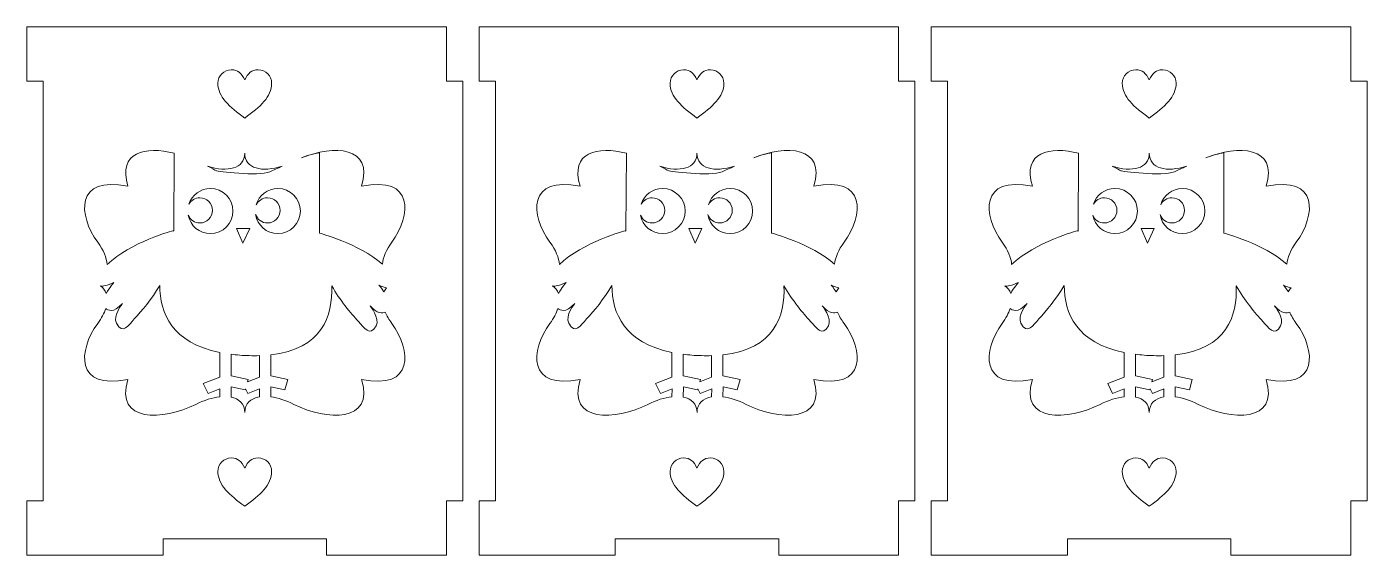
# Model space of a CAD drawing. Header units: millimetres. Extents: x -3306 to 3306, y -396 to 396.
# Drawn here: x -2556.5 to -2310.5, y -337.8 to -240.8 of the extents above; entities that cross this region are included whole.
import ezdxf

# ---------------------------------------------------------------- set-up
doc = ezdxf.new("R2010")
doc.units = ezdxf.units.MM
doc.header["$MEASUREMENT"] = 0
doc.layers.add('Camada 1', color=7, linetype='Continuous')

msp = doc.modelspace()

# ---------------------------------------------------------------- linework, layer by layer
at = {"layer": 'Camada 1', "color": 250, "lineweight": 20}
for points, knots in [([(-2553.4888, -240.7586), (-2553.4888, -240.7586), (-2479.4888, -240.7586), (-2479.4888, -240.7586), (-2479.4888, -240.7586), (-2479.4888, -240.7586), (-2479.4888, -250.7586), (-2479.4888, -250.7586), (-2479.4888, -250.7586), (-2479.4888, -250.7586), (-2476.4888, -250.7586), (-2476.4888, -250.7586), (-2476.4888, -250.7586), (-2476.4888, -250.7586), (-2476.4888, -327.7586), (-2476.4888, -327.7586), (-2476.4888, -327.7586), (-2476.4888, -327.7586), (-2479.4888, -327.7586), (-2479.4888, -327.7586), (-2479.4888, -327.7586), (-2479.4888, -327.7586), (-2479.4888, -337.7586), (-2479.4888, -337.7586), (-2479.4888, -337.7586), (-2479.4888, -337.7586), (-2501.4888, -337.7586), (-2501.4888, -337.7586), (-2501.4888, -337.7586), (-2501.4888, -337.7586), (-2501.4888, -334.7586), (-2501.4888, -334.7586), (-2501.4888, -334.7586), (-2501.4888, -334.7586), (-2531.4888, -334.7586), (-2531.4888, -334.7586), (-2531.4888, -334.7586), (-2531.4888, -334.7586), (-2531.4888, -337.7586), (-2531.4888, -337.7586), (-2531.4888, -337.7586), (-2531.4888, -337.7586), (-2553.4888, -337.7586), (-2553.4888, -337.7586), (-2553.4888, -337.7586), (-2553.4888, -337.7586), (-2556.4888, -337.7586), (-2556.4888, -337.7586), (-2556.4888, -337.7586), (-2556.4888, -337.7586), (-2556.4888, -327.7586), (-2556.4888, -327.7586), (-2556.4888, -327.7586), (-2556.4888, -327.7586), (-2553.4888, -327.7586), (-2553.4888, -327.7586), (-2553.4888, -327.7586), (-2553.4888, -327.7586), (-2553.4888, -250.7586), (-2553.4888, -250.7586), (-2553.4888, -250.7586), (-2553.4888, -250.7586), (-2556.4888, -250.7586), (-2556.4888, -250.7586), (-2556.4888, -250.7586), (-2556.4888, -250.7586), (-2556.4888, -240.7586), (-2556.4888, -240.7586), (-2556.4888, -240.7586), (-2556.4888, -240.7586), (-2553.4888, -240.7586), (-2553.4888, -240.7586)], [0, 0, 0, 0, 0.05263158, 0.05263158, 0.05263158, 0.05263158, 0.10526316, 0.10526316, 0.10526316, 0.10526316, 0.15789474, 0.15789474, 0.15789474, 0.15789474, 0.21052632, 0.21052632, 0.21052632, 0.21052632, 0.26315789, 0.26315789, 0.26315789, 0.26315789, 0.31578947, 0.31578947, 0.31578947, 0.31578947, 0.36842105, 0.36842105, 0.36842105, 0.36842105, 0.42105263, 0.42105263, 0.42105263, 0.42105263, 0.47368421, 0.47368421, 0.47368421, 0.47368421, 0.52631579, 0.52631579, 0.52631579, 0.52631579, 0.57894737, 0.57894737, 0.57894737, 0.57894737, 0.63157895, 0.63157895, 0.63157895, 0.63157895, 0.68421053, 0.68421053, 0.68421053, 0.68421053, 0.73684211, 0.73684211, 0.73684211, 0.73684211, 0.78947368, 0.78947368, 0.78947368, 0.78947368, 0.84210526, 0.84210526, 0.84210526, 0.84210526, 0.89473684, 0.89473684, 0.89473684, 0.89473684, 1, 1, 1, 1]), ([(-2470.4888, -240.7586), (-2470.4888, -240.7586), (-2396.4888, -240.7586), (-2396.4888, -240.7586), (-2396.4888, -240.7586), (-2396.4888, -240.7586), (-2396.4888, -250.7586), (-2396.4888, -250.7586), (-2396.4888, -250.7586), (-2396.4888, -250.7586), (-2393.4888, -250.7586), (-2393.4888, -250.7586), (-2393.4888, -250.7586), (-2393.4888, -250.7586), (-2393.4888, -327.7586), (-2393.4888, -327.7586), (-2393.4888, -327.7586), (-2393.4888, -327.7586), (-2396.4888, -327.7586), (-2396.4888, -327.7586), (-2396.4888, -327.7586), (-2396.4888, -327.7586), (-2396.4888, -337.7586), (-2396.4888, -337.7586), (-2396.4888, -337.7586), (-2396.4888, -337.7586), (-2418.4888, -337.7586), (-2418.4888, -337.7586), (-2418.4888, -337.7586), (-2418.4888, -337.7586), (-2418.4888, -334.7586), (-2418.4888, -334.7586), (-2418.4888, -334.7586), (-2418.4888, -334.7586), (-2448.4888, -334.7586), (-2448.4888, -334.7586), (-2448.4888, -334.7586), (-2448.4888, -334.7586), (-2448.4888, -337.7586), (-2448.4888, -337.7586), (-2448.4888, -337.7586), (-2448.4888, -337.7586), (-2470.4888, -337.7586), (-2470.4888, -337.7586), (-2470.4888, -337.7586), (-2470.4888, -337.7586), (-2473.4888, -337.7586), (-2473.4888, -337.7586), (-2473.4888, -337.7586), (-2473.4888, -337.7586), (-2473.4888, -327.7586), (-2473.4888, -327.7586), (-2473.4888, -327.7586), (-2473.4888, -327.7586), (-2470.4888, -327.7586), (-2470.4888, -327.7586), (-2470.4888, -327.7586), (-2470.4888, -327.7586), (-2470.4888, -250.7586), (-2470.4888, -250.7586), (-2470.4888, -250.7586), (-2470.4888, -250.7586), (-2473.4888, -250.7586), (-2473.4888, -250.7586), (-2473.4888, -250.7586), (-2473.4888, -250.7586), (-2473.4888, -240.7586), (-2473.4888, -240.7586), (-2473.4888, -240.7586), (-2473.4888, -240.7586), (-2470.4888, -240.7586), (-2470.4888, -240.7586)], [0, 0, 0, 0, 0.05263158, 0.05263158, 0.05263158, 0.05263158, 0.10526316, 0.10526316, 0.10526316, 0.10526316, 0.15789474, 0.15789474, 0.15789474, 0.15789474, 0.21052632, 0.21052632, 0.21052632, 0.21052632, 0.26315789, 0.26315789, 0.26315789, 0.26315789, 0.31578947, 0.31578947, 0.31578947, 0.31578947, 0.36842105, 0.36842105, 0.36842105, 0.36842105, 0.42105263, 0.42105263, 0.42105263, 0.42105263, 0.47368421, 0.47368421, 0.47368421, 0.47368421, 0.52631579, 0.52631579, 0.52631579, 0.52631579, 0.57894737, 0.57894737, 0.57894737, 0.57894737, 0.63157895, 0.63157895, 0.63157895, 0.63157895, 0.68421053, 0.68421053, 0.68421053, 0.68421053, 0.73684211, 0.73684211, 0.73684211, 0.73684211, 0.78947368, 0.78947368, 0.78947368, 0.78947368, 0.84210526, 0.84210526, 0.84210526, 0.84210526, 0.89473684, 0.89473684, 0.89473684, 0.89473684, 1, 1, 1, 1]), ([(-2387.4888, -240.7586), (-2387.4888, -240.7586), (-2313.4888, -240.7586), (-2313.4888, -240.7586), (-2313.4888, -240.7586), (-2313.4888, -240.7586), (-2313.4888, -250.7586), (-2313.4888, -250.7586), (-2313.4888, -250.7586), (-2313.4888, -250.7586), (-2310.4888, -250.7586), (-2310.4888, -250.7586), (-2310.4888, -250.7586), (-2310.4888, -250.7586), (-2310.4888, -327.7586), (-2310.4888, -327.7586), (-2310.4888, -327.7586), (-2310.4888, -327.7586), (-2313.4888, -327.7586), (-2313.4888, -327.7586), (-2313.4888, -327.7586), (-2313.4888, -327.7586), (-2313.4888, -337.7586), (-2313.4888, -337.7586), (-2313.4888, -337.7586), (-2313.4888, -337.7586), (-2335.4888, -337.7586), (-2335.4888, -337.7586), (-2335.4888, -337.7586), (-2335.4888, -337.7586), (-2335.4888, -334.7586), (-2335.4888, -334.7586), (-2335.4888, -334.7586), (-2335.4888, -334.7586), (-2365.4888, -334.7586), (-2365.4888, -334.7586), (-2365.4888, -334.7586), (-2365.4888, -334.7586), (-2365.4888, -337.7586), (-2365.4888, -337.7586), (-2365.4888, -337.7586), (-2365.4888, -337.7586), (-2387.4888, -337.7586), (-2387.4888, -337.7586), (-2387.4888, -337.7586), (-2387.4888, -337.7586), (-2390.4888, -337.7586), (-2390.4888, -337.7586), (-2390.4888, -337.7586), (-2390.4888, -337.7586), (-2390.4888, -327.7586), (-2390.4888, -327.7586), (-2390.4888, -327.7586), (-2390.4888, -327.7586), (-2387.4888, -327.7586), (-2387.4888, -327.7586), (-2387.4888, -327.7586), (-2387.4888, -327.7586), (-2387.4888, -250.7586), (-2387.4888, -250.7586), (-2387.4888, -250.7586), (-2387.4888, -250.7586), (-2390.4888, -250.7586), (-2390.4888, -250.7586), (-2390.4888, -250.7586), (-2390.4888, -250.7586), (-2390.4888, -240.7586), (-2390.4888, -240.7586), (-2390.4888, -240.7586), (-2390.4888, -240.7586), (-2387.4888, -240.7586), (-2387.4888, -240.7586)], [0, 0, 0, 0, 0.05263158, 0.05263158, 0.05263158, 0.05263158, 0.10526316, 0.10526316, 0.10526316, 0.10526316, 0.15789474, 0.15789474, 0.15789474, 0.15789474, 0.21052632, 0.21052632, 0.21052632, 0.21052632, 0.26315789, 0.26315789, 0.26315789, 0.26315789, 0.31578947, 0.31578947, 0.31578947, 0.31578947, 0.36842105, 0.36842105, 0.36842105, 0.36842105, 0.42105263, 0.42105263, 0.42105263, 0.42105263, 0.47368421, 0.47368421, 0.47368421, 0.47368421, 0.52631579, 0.52631579, 0.52631579, 0.52631579, 0.57894737, 0.57894737, 0.57894737, 0.57894737, 0.63157895, 0.63157895, 0.63157895, 0.63157895, 0.68421053, 0.68421053, 0.68421053, 0.68421053, 0.73684211, 0.73684211, 0.73684211, 0.73684211, 0.78947368, 0.78947368, 0.78947368, 0.78947368, 0.84210526, 0.84210526, 0.84210526, 0.84210526, 0.89473684, 0.89473684, 0.89473684, 0.89473684, 1, 1, 1, 1]), ([(-2516.489, -250.4966), (-2517.1063, -249.2619), (-2517.7237, -248.6446), (-2518.9585, -248.6446), (-2518.9585, -248.6446), (-2520.3216, -248.6446), (-2521.4279, -249.7509), (-2521.4279, -251.114), (-2521.4279, -251.114), (-2521.4279, -253.5835), (-2519.3002, -255.4687), (-2516.489, -257.5082), (-2516.489, -257.5082), (-2513.6778, -255.4687), (-2511.5501, -253.5835), (-2511.5501, -251.114), (-2511.5501, -251.114), (-2511.5501, -249.7509), (-2512.6564, -248.6446), (-2514.0195, -248.6446), (-2514.0195, -248.6446), (-2515.2543, -248.6446), (-2515.8717, -249.2619), (-2516.489, -250.4966)], [0, 0, 0, 0, 0.14285714, 0.14285714, 0.14285714, 0.14285714, 0.28571429, 0.28571429, 0.28571429, 0.28571429, 0.42857143, 0.42857143, 0.42857143, 0.42857143, 0.57142857, 0.57142857, 0.57142857, 0.57142857, 0.71428571, 0.71428571, 0.71428571, 0.71428571, 1, 1, 1, 1]), ([(-2433.489, -250.4966), (-2434.1063, -249.2619), (-2434.7237, -248.6446), (-2435.9585, -248.6446), (-2435.9585, -248.6446), (-2437.3216, -248.6446), (-2438.4279, -249.7509), (-2438.4279, -251.114), (-2438.4279, -251.114), (-2438.4279, -253.5835), (-2436.3002, -255.4687), (-2433.489, -257.5082), (-2433.489, -257.5082), (-2430.6778, -255.4687), (-2428.5501, -253.5835), (-2428.5501, -251.114), (-2428.5501, -251.114), (-2428.5501, -249.7509), (-2429.6564, -248.6446), (-2431.0195, -248.6446), (-2431.0195, -248.6446), (-2432.2543, -248.6446), (-2432.8717, -249.2619), (-2433.489, -250.4966)], [0, 0, 0, 0, 0.14285714, 0.14285714, 0.14285714, 0.14285714, 0.28571429, 0.28571429, 0.28571429, 0.28571429, 0.42857143, 0.42857143, 0.42857143, 0.42857143, 0.57142857, 0.57142857, 0.57142857, 0.57142857, 0.71428571, 0.71428571, 0.71428571, 0.71428571, 1, 1, 1, 1]), ([(-2350.489, -250.4966), (-2351.1063, -249.2619), (-2351.7237, -248.6446), (-2352.9585, -248.6446), (-2352.9585, -248.6446), (-2354.3216, -248.6446), (-2355.4279, -249.7509), (-2355.4279, -251.114), (-2355.4279, -251.114), (-2355.4279, -253.5835), (-2353.3002, -255.4687), (-2350.489, -257.5082), (-2350.489, -257.5082), (-2347.6778, -255.4687), (-2345.5501, -253.5835), (-2345.5501, -251.114), (-2345.5501, -251.114), (-2345.5501, -249.7509), (-2346.6564, -248.6446), (-2348.0195, -248.6446), (-2348.0195, -248.6446), (-2349.2543, -248.6446), (-2349.8717, -249.2619), (-2350.489, -250.4966)], [0, 0, 0, 0, 0.14285714, 0.14285714, 0.14285714, 0.14285714, 0.28571429, 0.28571429, 0.28571429, 0.28571429, 0.42857143, 0.42857143, 0.42857143, 0.42857143, 0.57142857, 0.57142857, 0.57142857, 0.57142857, 0.71428571, 0.71428571, 0.71428571, 0.71428571, 1, 1, 1, 1]), ([(-2529.4554, -263.97), (-2534.6672, -262.6328), (-2539.868, -263.6651), (-2537.9377, -270.0253), (-2537.9377, -270.0253), (-2547.6415, -268.0122), (-2547.0927, -275.3796), (-2543.4707, -280.3133), (-2543.4707, -280.3133), (-2542.4177, -281.7478), (-2541.8297, -283.1788), (-2541.7419, -284.3976), (-2541.7419, -284.3976), (-2537.4745, -280.2557), (-2529.6063, -278.1871), (-2529.6063, -278.1871), (-2529.6063, -278.1871), (-2529.6024, -278.2089), (-2529.5994, -278.2309), (-2529.5956, -278.2527), (-2529.5956, -278.2527), (-2529.5716, -278.2097), (-2529.5483, -278.1688), (-2529.5263, -278.1314), (-2529.5263, -278.1314), (-2529.5263, -278.1314), (-2529.4554, -263.97), (-2529.4554, -263.97)], [0, 0, 0, 0, 0.125, 0.125, 0.125, 0.125, 0.25, 0.25, 0.25, 0.25, 0.375, 0.375, 0.375, 0.375, 0.5, 0.5, 0.5, 0.5, 0.625, 0.625, 0.625, 0.625, 0.75, 0.75, 0.75, 0.75, 1, 1, 1, 1]), ([(-2491.23, -284.3263), (-2491.1249, -283.1233), (-2490.5394, -281.7199), (-2489.5069, -280.3134), (-2489.5069, -280.3134), (-2485.8848, -275.3797), (-2485.3361, -268.0123), (-2495.0398, -270.0254), (-2495.0398, -270.0254), (-2492.7899, -262.6121), (-2500.228, -262.4367), (-2506.0794, -264.8155), (-2506.0794, -264.8155), (-2504.863, -264.3529), (-2503.7007, -263.9993), (-2502.792, -263.919), (-2502.792, -263.919), (-2502.792, -263.919), (-2502.792, -278.6409), (-2502.792, -278.6409), (-2502.792, -278.6409), (-2502.792, -278.6409), (-2495.5903, -280.5349), (-2491.23, -284.3263)], [0, 0, 0, 0, 0.14285714, 0.14285714, 0.14285714, 0.14285714, 0.28571429, 0.28571429, 0.28571429, 0.28571429, 0.42857143, 0.42857143, 0.42857143, 0.42857143, 0.57142857, 0.57142857, 0.57142857, 0.57142857, 0.71428571, 0.71428571, 0.71428571, 0.71428571, 1, 1, 1, 1]), ([(-2446.4554, -263.97), (-2451.6672, -262.6328), (-2456.868, -263.6651), (-2454.9377, -270.0253), (-2454.9377, -270.0253), (-2464.6415, -268.0122), (-2464.0927, -275.3796), (-2460.4707, -280.3133), (-2460.4707, -280.3133), (-2459.4177, -281.7478), (-2458.8297, -283.1788), (-2458.7419, -284.3976), (-2458.7419, -284.3976), (-2454.4745, -280.2557), (-2446.6063, -278.1871), (-2446.6063, -278.1871), (-2446.6063, -278.1871), (-2446.6024, -278.2089), (-2446.5994, -278.2309), (-2446.5956, -278.2527), (-2446.5956, -278.2527), (-2446.5716, -278.2097), (-2446.5483, -278.1688), (-2446.5263, -278.1314), (-2446.5263, -278.1314), (-2446.5263, -278.1314), (-2446.4554, -263.97), (-2446.4554, -263.97)], [0, 0, 0, 0, 0.125, 0.125, 0.125, 0.125, 0.25, 0.25, 0.25, 0.25, 0.375, 0.375, 0.375, 0.375, 0.5, 0.5, 0.5, 0.5, 0.625, 0.625, 0.625, 0.625, 0.75, 0.75, 0.75, 0.75, 1, 1, 1, 1]), ([(-2408.23, -284.3263), (-2408.1249, -283.1233), (-2407.5394, -281.7199), (-2406.5069, -280.3134), (-2406.5069, -280.3134), (-2402.8848, -275.3797), (-2402.3361, -268.0123), (-2412.0398, -270.0254), (-2412.0398, -270.0254), (-2409.7899, -262.6121), (-2417.228, -262.4367), (-2423.0794, -264.8155), (-2423.0794, -264.8155), (-2421.863, -264.3529), (-2420.7007, -263.9993), (-2419.792, -263.919), (-2419.792, -263.919), (-2419.792, -263.919), (-2419.792, -278.6409), (-2419.792, -278.6409), (-2419.792, -278.6409), (-2419.792, -278.6409), (-2412.5903, -280.5349), (-2408.23, -284.3263)], [0, 0, 0, 0, 0.14285714, 0.14285714, 0.14285714, 0.14285714, 0.28571429, 0.28571429, 0.28571429, 0.28571429, 0.42857143, 0.42857143, 0.42857143, 0.42857143, 0.57142857, 0.57142857, 0.57142857, 0.57142857, 0.71428571, 0.71428571, 0.71428571, 0.71428571, 1, 1, 1, 1]), ([(-2363.4554, -263.97), (-2368.6672, -262.6328), (-2373.868, -263.6651), (-2371.9377, -270.0253), (-2371.9377, -270.0253), (-2381.6415, -268.0122), (-2381.0927, -275.3796), (-2377.4707, -280.3133), (-2377.4707, -280.3133), (-2376.4177, -281.7478), (-2375.8297, -283.1788), (-2375.7419, -284.3976), (-2375.7419, -284.3976), (-2371.4745, -280.2557), (-2363.6063, -278.1871), (-2363.6063, -278.1871), (-2363.6063, -278.1871), (-2363.6024, -278.2089), (-2363.5994, -278.2309), (-2363.5956, -278.2527), (-2363.5956, -278.2527), (-2363.5716, -278.2097), (-2363.5483, -278.1688), (-2363.5263, -278.1314), (-2363.5263, -278.1314), (-2363.5263, -278.1314), (-2363.4554, -263.97), (-2363.4554, -263.97)], [0, 0, 0, 0, 0.125, 0.125, 0.125, 0.125, 0.25, 0.25, 0.25, 0.25, 0.375, 0.375, 0.375, 0.375, 0.5, 0.5, 0.5, 0.5, 0.625, 0.625, 0.625, 0.625, 0.75, 0.75, 0.75, 0.75, 1, 1, 1, 1]), ([(-2325.23, -284.3263), (-2325.1249, -283.1233), (-2324.5394, -281.7199), (-2323.5069, -280.3134), (-2323.5069, -280.3134), (-2319.8848, -275.3797), (-2319.3361, -268.0123), (-2329.0398, -270.0254), (-2329.0398, -270.0254), (-2326.7899, -262.6121), (-2334.228, -262.4367), (-2340.0794, -264.8155), (-2340.0794, -264.8155), (-2338.863, -264.3529), (-2337.7007, -263.9993), (-2336.792, -263.919), (-2336.792, -263.919), (-2336.792, -263.919), (-2336.792, -278.6409), (-2336.792, -278.6409), (-2336.792, -278.6409), (-2336.792, -278.6409), (-2329.5903, -280.5349), (-2325.23, -284.3263)], [0, 0, 0, 0, 0.14285714, 0.14285714, 0.14285714, 0.14285714, 0.28571429, 0.28571429, 0.28571429, 0.28571429, 0.42857143, 0.42857143, 0.42857143, 0.42857143, 0.57142857, 0.57142857, 0.57142857, 0.57142857, 0.71428571, 0.71428571, 0.71428571, 0.71428571, 1, 1, 1, 1]), ([(-2509.6058, -266.3281), (-2513.2864, -267.5255), (-2516.4541, -266.8409), (-2516.489, -263.965), (-2516.489, -263.965), (-2516.5233, -266.8267), (-2519.6601, -267.5185), (-2523.3174, -266.3455), (-2523.3174, -266.3455), (-2522.5815, -266.7103), (-2521.9852, -267.0231), (-2521.6887, -267.2153), (-2521.6887, -267.2153), (-2521.6887, -267.2153), (-2514.0716, -268.3153), (-2511.8747, -267.3627), (-2511.8747, -267.3627), (-2511.2603, -267.0964), (-2510.4741, -266.7269), (-2509.6058, -266.3281)], [0, 0, 0, 0, 0.16666667, 0.16666667, 0.16666667, 0.16666667, 0.33333333, 0.33333333, 0.33333333, 0.33333333, 0.5, 0.5, 0.5, 0.5, 0.66666667, 0.66666667, 0.66666667, 0.66666667, 1, 1, 1, 1]), ([(-2426.6058, -266.3281), (-2430.2864, -267.5255), (-2433.4541, -266.8409), (-2433.489, -263.965), (-2433.489, -263.965), (-2433.5233, -266.8267), (-2436.6601, -267.5185), (-2440.3174, -266.3455), (-2440.3174, -266.3455), (-2439.5815, -266.7103), (-2438.9852, -267.0231), (-2438.6887, -267.2153), (-2438.6887, -267.2153), (-2438.6887, -267.2153), (-2431.0716, -268.3153), (-2428.8747, -267.3627), (-2428.8747, -267.3627), (-2428.2603, -267.0964), (-2427.4741, -266.7269), (-2426.6058, -266.3281)], [0, 0, 0, 0, 0.16666667, 0.16666667, 0.16666667, 0.16666667, 0.33333333, 0.33333333, 0.33333333, 0.33333333, 0.5, 0.5, 0.5, 0.5, 0.66666667, 0.66666667, 0.66666667, 0.66666667, 1, 1, 1, 1]), ([(-2343.6058, -266.3281), (-2347.2864, -267.5255), (-2350.4541, -266.8409), (-2350.489, -263.965), (-2350.489, -263.965), (-2350.5233, -266.8267), (-2353.6601, -267.5185), (-2357.3174, -266.3455), (-2357.3174, -266.3455), (-2356.5815, -266.7103), (-2355.9852, -267.0231), (-2355.6887, -267.2153), (-2355.6887, -267.2153), (-2355.6887, -267.2153), (-2348.0716, -268.3153), (-2345.8747, -267.3627), (-2345.8747, -267.3627), (-2345.2603, -267.0964), (-2344.4741, -266.7269), (-2343.6058, -266.3281)], [0, 0, 0, 0, 0.16666667, 0.16666667, 0.16666667, 0.16666667, 0.33333333, 0.33333333, 0.33333333, 0.33333333, 0.5, 0.5, 0.5, 0.5, 0.66666667, 0.66666667, 0.66666667, 0.66666667, 1, 1, 1, 1]), ([(-2524.7289, -272.145), (-2523.4518, -272.145), (-2522.4165, -273.1803), (-2522.4165, -274.4574), (-2522.4165, -274.4574), (-2522.4165, -275.7345), (-2523.4518, -276.7698), (-2524.7289, -276.7698), (-2524.7289, -276.7698), (-2525.6838, -276.7698), (-2526.5035, -276.191), (-2526.8563, -275.3651), (-2526.8563, -275.3651), (-2526.4891, -277.2746), (-2524.8093, -278.7185), (-2522.7925, -278.7185), (-2522.7925, -278.7185), (-2520.5074, -278.7185), (-2518.6546, -276.8643), (-2518.6546, -274.5795), (-2518.6546, -274.5795), (-2518.6546, -272.293), (-2520.5074, -270.4409), (-2522.7925, -270.4409), (-2522.7925, -270.4409), (-2524.629, -270.4409), (-2526.1859, -271.6369), (-2526.727, -273.293), (-2526.727, -273.293), (-2526.326, -272.6064), (-2525.5814, -272.145), (-2524.7289, -272.145)], [0, 0, 0, 0, 0.11111111, 0.11111111, 0.11111111, 0.11111111, 0.22222222, 0.22222222, 0.22222222, 0.22222222, 0.33333333, 0.33333333, 0.33333333, 0.33333333, 0.44444444, 0.44444444, 0.44444444, 0.44444444, 0.55555556, 0.55555556, 0.55555556, 0.55555556, 0.66666667, 0.66666667, 0.66666667, 0.66666667, 0.77777778, 0.77777778, 0.77777778, 0.77777778, 1, 1, 1, 1]), ([(-2512.3203, -272.145), (-2511.0432, -272.145), (-2510.0079, -273.1803), (-2510.0079, -274.4574), (-2510.0079, -274.4574), (-2510.0079, -275.7345), (-2511.0432, -276.7698), (-2512.3203, -276.7698), (-2512.3203, -276.7698), (-2513.3301, -276.7698), (-2514.1885, -276.1225), (-2514.5037, -275.2203), (-2514.5037, -275.2203), (-2514.1956, -277.2012), (-2512.4824, -278.7185), (-2510.415, -278.7185), (-2510.415, -278.7185), (-2508.1299, -278.7185), (-2506.2767, -276.8643), (-2506.2767, -274.5795), (-2506.2767, -274.5795), (-2506.2767, -272.293), (-2508.1299, -270.4409), (-2510.415, -270.4409), (-2510.415, -270.4409), (-2512.3, -270.4409), (-2513.8905, -271.701), (-2514.39, -273.4254), (-2514.39, -273.4254), (-2514.0108, -272.6664), (-2513.2265, -272.145), (-2512.3203, -272.145)], [0, 0, 0, 0, 0.11111111, 0.11111111, 0.11111111, 0.11111111, 0.22222222, 0.22222222, 0.22222222, 0.22222222, 0.33333333, 0.33333333, 0.33333333, 0.33333333, 0.44444444, 0.44444444, 0.44444444, 0.44444444, 0.55555556, 0.55555556, 0.55555556, 0.55555556, 0.66666667, 0.66666667, 0.66666667, 0.66666667, 0.77777778, 0.77777778, 0.77777778, 0.77777778, 1, 1, 1, 1]), ([(-2441.7289, -272.145), (-2440.4518, -272.145), (-2439.4165, -273.1803), (-2439.4165, -274.4574), (-2439.4165, -274.4574), (-2439.4165, -275.7345), (-2440.4518, -276.7698), (-2441.7289, -276.7698), (-2441.7289, -276.7698), (-2442.6838, -276.7698), (-2443.5035, -276.191), (-2443.8563, -275.3651), (-2443.8563, -275.3651), (-2443.4891, -277.2746), (-2441.8093, -278.7185), (-2439.7925, -278.7185), (-2439.7925, -278.7185), (-2437.5074, -278.7185), (-2435.6546, -276.8643), (-2435.6546, -274.5795), (-2435.6546, -274.5795), (-2435.6546, -272.293), (-2437.5074, -270.4409), (-2439.7925, -270.4409), (-2439.7925, -270.4409), (-2441.629, -270.4409), (-2443.1859, -271.6369), (-2443.727, -273.293), (-2443.727, -273.293), (-2443.326, -272.6064), (-2442.5814, -272.145), (-2441.7289, -272.145)], [0, 0, 0, 0, 0.11111111, 0.11111111, 0.11111111, 0.11111111, 0.22222222, 0.22222222, 0.22222222, 0.22222222, 0.33333333, 0.33333333, 0.33333333, 0.33333333, 0.44444444, 0.44444444, 0.44444444, 0.44444444, 0.55555556, 0.55555556, 0.55555556, 0.55555556, 0.66666667, 0.66666667, 0.66666667, 0.66666667, 0.77777778, 0.77777778, 0.77777778, 0.77777778, 1, 1, 1, 1]), ([(-2429.3203, -272.145), (-2428.0432, -272.145), (-2427.0079, -273.1803), (-2427.0079, -274.4574), (-2427.0079, -274.4574), (-2427.0079, -275.7345), (-2428.0432, -276.7698), (-2429.3203, -276.7698), (-2429.3203, -276.7698), (-2430.3301, -276.7698), (-2431.1885, -276.1225), (-2431.5037, -275.2203), (-2431.5037, -275.2203), (-2431.1956, -277.2012), (-2429.4824, -278.7185), (-2427.415, -278.7185), (-2427.415, -278.7185), (-2425.1299, -278.7185), (-2423.2767, -276.8643), (-2423.2767, -274.5795), (-2423.2767, -274.5795), (-2423.2767, -272.293), (-2425.1299, -270.4409), (-2427.415, -270.4409), (-2427.415, -270.4409), (-2429.3, -270.4409), (-2430.8905, -271.701), (-2431.39, -273.4254), (-2431.39, -273.4254), (-2431.0108, -272.6664), (-2430.2265, -272.145), (-2429.3203, -272.145)], [0, 0, 0, 0, 0.11111111, 0.11111111, 0.11111111, 0.11111111, 0.22222222, 0.22222222, 0.22222222, 0.22222222, 0.33333333, 0.33333333, 0.33333333, 0.33333333, 0.44444444, 0.44444444, 0.44444444, 0.44444444, 0.55555556, 0.55555556, 0.55555556, 0.55555556, 0.66666667, 0.66666667, 0.66666667, 0.66666667, 0.77777778, 0.77777778, 0.77777778, 0.77777778, 1, 1, 1, 1]), ([(-2358.7289, -272.145), (-2357.4518, -272.145), (-2356.4165, -273.1803), (-2356.4165, -274.4574), (-2356.4165, -274.4574), (-2356.4165, -275.7345), (-2357.4518, -276.7698), (-2358.7289, -276.7698), (-2358.7289, -276.7698), (-2359.6838, -276.7698), (-2360.5035, -276.191), (-2360.8563, -275.3651), (-2360.8563, -275.3651), (-2360.4891, -277.2746), (-2358.8093, -278.7185), (-2356.7925, -278.7185), (-2356.7925, -278.7185), (-2354.5074, -278.7185), (-2352.6546, -276.8643), (-2352.6546, -274.5795), (-2352.6546, -274.5795), (-2352.6546, -272.293), (-2354.5074, -270.4409), (-2356.7925, -270.4409), (-2356.7925, -270.4409), (-2358.629, -270.4409), (-2360.1859, -271.6369), (-2360.727, -273.293), (-2360.727, -273.293), (-2360.326, -272.6064), (-2359.5814, -272.145), (-2358.7289, -272.145)], [0, 0, 0, 0, 0.11111111, 0.11111111, 0.11111111, 0.11111111, 0.22222222, 0.22222222, 0.22222222, 0.22222222, 0.33333333, 0.33333333, 0.33333333, 0.33333333, 0.44444444, 0.44444444, 0.44444444, 0.44444444, 0.55555556, 0.55555556, 0.55555556, 0.55555556, 0.66666667, 0.66666667, 0.66666667, 0.66666667, 0.77777778, 0.77777778, 0.77777778, 0.77777778, 1, 1, 1, 1]), ([(-2346.3203, -272.145), (-2345.0432, -272.145), (-2344.0079, -273.1803), (-2344.0079, -274.4574), (-2344.0079, -274.4574), (-2344.0079, -275.7345), (-2345.0432, -276.7698), (-2346.3203, -276.7698), (-2346.3203, -276.7698), (-2347.3301, -276.7698), (-2348.1885, -276.1225), (-2348.5037, -275.2203), (-2348.5037, -275.2203), (-2348.1956, -277.2012), (-2346.4824, -278.7185), (-2344.415, -278.7185), (-2344.415, -278.7185), (-2342.1299, -278.7185), (-2340.2767, -276.8643), (-2340.2767, -274.5795), (-2340.2767, -274.5795), (-2340.2767, -272.293), (-2342.1299, -270.4409), (-2344.415, -270.4409), (-2344.415, -270.4409), (-2346.3, -270.4409), (-2347.8905, -271.701), (-2348.39, -273.4254), (-2348.39, -273.4254), (-2348.0108, -272.6664), (-2347.2265, -272.145), (-2346.3203, -272.145)], [0, 0, 0, 0, 0.11111111, 0.11111111, 0.11111111, 0.11111111, 0.22222222, 0.22222222, 0.22222222, 0.22222222, 0.33333333, 0.33333333, 0.33333333, 0.33333333, 0.44444444, 0.44444444, 0.44444444, 0.44444444, 0.55555556, 0.55555556, 0.55555556, 0.55555556, 0.66666667, 0.66666667, 0.66666667, 0.66666667, 0.77777778, 0.77777778, 0.77777778, 0.77777778, 1, 1, 1, 1]), ([(-2517.9952, -277.7655), (-2517.9952, -277.7655), (-2515.5782, -277.7655), (-2515.5782, -277.7655), (-2515.5782, -277.7655), (-2515.5782, -277.7655), (-2516.8242, -280.4727), (-2516.8242, -280.4727), (-2516.8242, -280.4727), (-2516.8242, -280.4727), (-2517.9952, -277.7655), (-2517.9952, -277.7655)], [0, 0, 0, 0, 0.25, 0.25, 0.25, 0.25, 0.5, 0.5, 0.5, 0.5, 1, 1, 1, 1]), ([(-2434.9952, -277.7655), (-2434.9952, -277.7655), (-2432.5782, -277.7655), (-2432.5782, -277.7655), (-2432.5782, -277.7655), (-2432.5782, -277.7655), (-2433.8242, -280.4727), (-2433.8242, -280.4727), (-2433.8242, -280.4727), (-2433.8242, -280.4727), (-2434.9952, -277.7655), (-2434.9952, -277.7655)], [0, 0, 0, 0, 0.25, 0.25, 0.25, 0.25, 0.5, 0.5, 0.5, 0.5, 1, 1, 1, 1]), ([(-2351.9952, -277.7655), (-2351.9952, -277.7655), (-2349.5782, -277.7655), (-2349.5782, -277.7655), (-2349.5782, -277.7655), (-2349.5782, -277.7655), (-2350.8242, -280.4727), (-2350.8242, -280.4727), (-2350.8242, -280.4727), (-2350.8242, -280.4727), (-2351.9952, -277.7655), (-2351.9952, -277.7655)], [0, 0, 0, 0, 0.25, 0.25, 0.25, 0.25, 0.5, 0.5, 0.5, 0.5, 1, 1, 1, 1]), ([(-2542.9928, -288.3248), (-2542.461, -288.6592), (-2542.1007, -289.1277), (-2541.9053, -289.6928), (-2541.9053, -289.6928), (-2541.3177, -288.6476), (-2540.5307, -287.7144), (-2540.5307, -287.7144), (-2540.5307, -287.7144), (-2541.7595, -288.2655), (-2542.5251, -288.4054), (-2542.9928, -288.3248)], [0, 0, 0, 0, 0.25, 0.25, 0.25, 0.25, 0.5, 0.5, 0.5, 0.5, 1, 1, 1, 1]), ([(-2459.9928, -288.3248), (-2459.461, -288.6592), (-2459.1007, -289.1277), (-2458.9053, -289.6928), (-2458.9053, -289.6928), (-2458.3177, -288.6476), (-2457.5307, -287.7144), (-2457.5307, -287.7144), (-2457.5307, -287.7144), (-2458.7595, -288.2655), (-2459.5251, -288.4054), (-2459.9928, -288.3248)], [0, 0, 0, 0, 0.25, 0.25, 0.25, 0.25, 0.5, 0.5, 0.5, 0.5, 1, 1, 1, 1]), ([(-2376.9928, -288.3248), (-2376.461, -288.6592), (-2376.1007, -289.1277), (-2375.9053, -289.6928), (-2375.9053, -289.6928), (-2375.3177, -288.6476), (-2374.5307, -287.7144), (-2374.5307, -287.7144), (-2374.5307, -287.7144), (-2375.7595, -288.2655), (-2376.5251, -288.4054), (-2376.9928, -288.3248)], [0, 0, 0, 0, 0.25, 0.25, 0.25, 0.25, 0.5, 0.5, 0.5, 0.5, 1, 1, 1, 1]), ([(-2537.9376, -305.4918), (-2540.3725, -313.5143), (-2531.4614, -313.0607), (-2525.4938, -310.0663), (-2525.4938, -310.0663), (-2523.9652, -309.2992), (-2522.4396, -308.8306), (-2521.0901, -308.6803), (-2521.0901, -308.6803), (-2521.0901, -308.6803), (-2521.0713, -307.2015), (-2521.0713, -307.2015), (-2521.0713, -307.2015), (-2521.0713, -307.2015), (-2523.2034, -308.0589), (-2523.2034, -308.0589), (-2523.2034, -308.0589), (-2523.2034, -308.0589), (-2524.0933, -306.2557), (-2524.0933, -306.2557), (-2524.0933, -306.2557), (-2524.0933, -306.2557), (-2521.0905, -305.0495), (-2521.0905, -305.0495), (-2521.0905, -305.0495), (-2521.0905, -305.0495), (-2521.0905, -300.5436), (-2521.0905, -300.5436), (-2521.0905, -300.5436), (-2529.8089, -298.7684), (-2532.0984, -293.3426), (-2532.0926, -288.2338), (-2532.0926, -288.2338), (-2533.5785, -290.7576), (-2535.4024, -292.9319), (-2536.7613, -294.3938), (-2536.7613, -294.3938), (-2537.781, -295.4911), (-2538.8965, -297.3539), (-2540.0273, -295.1894), (-2540.0273, -295.1894), (-2540.7601, -293.7849), (-2538.9034, -291.5269), (-2538.9034, -291.5269), (-2538.9034, -291.5269), (-2540.6063, -293.4508), (-2541.6682, -292.7741), (-2542.0099, -292.4479), (-2542.0099, -292.4479), (-2542.2908, -293.326), (-2542.7809, -294.2641), (-2543.4707, -295.2038), (-2543.4707, -295.2038), (-2547.0927, -300.1375), (-2547.6413, -307.5049), (-2537.9376, -305.4918)], [0, 0, 0, 0, 0.06666667, 0.06666667, 0.06666667, 0.06666667, 0.13333333, 0.13333333, 0.13333333, 0.13333333, 0.2, 0.2, 0.2, 0.2, 0.26666667, 0.26666667, 0.26666667, 0.26666667, 0.33333333, 0.33333333, 0.33333333, 0.33333333, 0.4, 0.4, 0.4, 0.4, 0.46666667, 0.46666667, 0.46666667, 0.46666667, 0.53333333, 0.53333333, 0.53333333, 0.53333333, 0.6, 0.6, 0.6, 0.6, 0.66666667, 0.66666667, 0.66666667, 0.66666667, 0.73333333, 0.73333333, 0.73333333, 0.73333333, 0.8, 0.8, 0.8, 0.8, 0.86666667, 0.86666667, 0.86666667, 0.86666667, 1, 1, 1, 1]), ([(-2511.7281, -308.6992), (-2510.4184, -308.8675), (-2508.9524, -309.3292), (-2507.4835, -310.0663), (-2507.4835, -310.0663), (-2501.5159, -313.0607), (-2492.6049, -313.5142), (-2495.0399, -305.4918), (-2495.0399, -305.4918), (-2485.3362, -307.505), (-2485.8848, -300.1375), (-2489.5069, -295.2039), (-2489.5069, -295.2039), (-2490.0201, -294.5047), (-2490.4229, -293.8063), (-2490.7113, -293.1328), (-2490.7113, -293.1328), (-2491.2204, -293.3989), (-2492.1609, -293.488), (-2493.4951, -291.9807), (-2493.4951, -291.9807), (-2493.4951, -291.9807), (-2491.6381, -294.2387), (-2492.371, -295.6432), (-2492.371, -295.6432), (-2493.5019, -297.8077), (-2494.6175, -295.9449), (-2495.6373, -294.8476), (-2495.6373, -294.8476), (-2497.0628, -293.3138), (-2499, -290.9956), (-2500.522, -288.3127), (-2500.522, -288.3127), (-2500.2904, -293.8669), (-2502.293, -299.9447), (-2511.7284, -300.9862), (-2511.7284, -300.9862), (-2511.7284, -300.9862), (-2511.7284, -304.8084), (-2511.7284, -304.8084), (-2511.7284, -304.8084), (-2511.7284, -304.8084), (-2508.5864, -305.502), (-2508.5864, -305.502), (-2508.5864, -305.502), (-2508.5864, -305.502), (-2509.1108, -307.432), (-2509.1108, -307.432), (-2509.1108, -307.432), (-2509.1108, -307.432), (-2511.7051, -306.8596), (-2511.7051, -306.8596), (-2511.7051, -306.8596), (-2511.7051, -306.8596), (-2511.7281, -308.6992), (-2511.7281, -308.6992)], [0, 0, 0, 0, 0.06666667, 0.06666667, 0.06666667, 0.06666667, 0.13333333, 0.13333333, 0.13333333, 0.13333333, 0.2, 0.2, 0.2, 0.2, 0.26666667, 0.26666667, 0.26666667, 0.26666667, 0.33333333, 0.33333333, 0.33333333, 0.33333333, 0.4, 0.4, 0.4, 0.4, 0.46666667, 0.46666667, 0.46666667, 0.46666667, 0.53333333, 0.53333333, 0.53333333, 0.53333333, 0.6, 0.6, 0.6, 0.6, 0.66666667, 0.66666667, 0.66666667, 0.66666667, 0.73333333, 0.73333333, 0.73333333, 0.73333333, 0.8, 0.8, 0.8, 0.8, 0.86666667, 0.86666667, 0.86666667, 0.86666667, 1, 1, 1, 1]), ([(-2490.9525, -289.4013), (-2490.8251, -289.1358), (-2490.6558, -288.8962), (-2490.4442, -288.6873), (-2490.4442, -288.6873), (-2490.8309, -288.5894), (-2491.2993, -288.4231), (-2491.8676, -288.1682), (-2491.8676, -288.1682), (-2491.8676, -288.1682), (-2491.4229, -288.6956), (-2490.9525, -289.4013)], [0, 0, 0, 0, 0.25, 0.25, 0.25, 0.25, 0.5, 0.5, 0.5, 0.5, 1, 1, 1, 1]), ([(-2454.9376, -305.4918), (-2457.3725, -313.5143), (-2448.4614, -313.0607), (-2442.4938, -310.0663), (-2442.4938, -310.0663), (-2440.9652, -309.2992), (-2439.4396, -308.8306), (-2438.0901, -308.6803), (-2438.0901, -308.6803), (-2438.0901, -308.6803), (-2438.0713, -307.2015), (-2438.0713, -307.2015), (-2438.0713, -307.2015), (-2438.0713, -307.2015), (-2440.2034, -308.0589), (-2440.2034, -308.0589), (-2440.2034, -308.0589), (-2440.2034, -308.0589), (-2441.0933, -306.2557), (-2441.0933, -306.2557), (-2441.0933, -306.2557), (-2441.0933, -306.2557), (-2438.0905, -305.0495), (-2438.0905, -305.0495), (-2438.0905, -305.0495), (-2438.0905, -305.0495), (-2438.0905, -300.5436), (-2438.0905, -300.5436), (-2438.0905, -300.5436), (-2446.8089, -298.7684), (-2449.0984, -293.3426), (-2449.0926, -288.2338), (-2449.0926, -288.2338), (-2450.5785, -290.7576), (-2452.4024, -292.9319), (-2453.7613, -294.3938), (-2453.7613, -294.3938), (-2454.781, -295.4911), (-2455.8965, -297.3539), (-2457.0273, -295.1894), (-2457.0273, -295.1894), (-2457.7601, -293.7849), (-2455.9034, -291.5269), (-2455.9034, -291.5269), (-2455.9034, -291.5269), (-2457.6063, -293.4508), (-2458.6682, -292.7741), (-2459.0099, -292.4479), (-2459.0099, -292.4479), (-2459.2908, -293.326), (-2459.7809, -294.2641), (-2460.4707, -295.2038), (-2460.4707, -295.2038), (-2464.0927, -300.1375), (-2464.6413, -307.5049), (-2454.9376, -305.4918)], [0, 0, 0, 0, 0.06666667, 0.06666667, 0.06666667, 0.06666667, 0.13333333, 0.13333333, 0.13333333, 0.13333333, 0.2, 0.2, 0.2, 0.2, 0.26666667, 0.26666667, 0.26666667, 0.26666667, 0.33333333, 0.33333333, 0.33333333, 0.33333333, 0.4, 0.4, 0.4, 0.4, 0.46666667, 0.46666667, 0.46666667, 0.46666667, 0.53333333, 0.53333333, 0.53333333, 0.53333333, 0.6, 0.6, 0.6, 0.6, 0.66666667, 0.66666667, 0.66666667, 0.66666667, 0.73333333, 0.73333333, 0.73333333, 0.73333333, 0.8, 0.8, 0.8, 0.8, 0.86666667, 0.86666667, 0.86666667, 0.86666667, 1, 1, 1, 1]), ([(-2428.7281, -308.6992), (-2427.4184, -308.8675), (-2425.9524, -309.3292), (-2424.4835, -310.0663), (-2424.4835, -310.0663), (-2418.5159, -313.0607), (-2409.6049, -313.5142), (-2412.0399, -305.4918), (-2412.0399, -305.4918), (-2402.3362, -307.505), (-2402.8848, -300.1375), (-2406.5069, -295.2039), (-2406.5069, -295.2039), (-2407.0201, -294.5047), (-2407.4229, -293.8063), (-2407.7113, -293.1328), (-2407.7113, -293.1328), (-2408.2204, -293.3989), (-2409.1609, -293.488), (-2410.4951, -291.9807), (-2410.4951, -291.9807), (-2410.4951, -291.9807), (-2408.6381, -294.2387), (-2409.371, -295.6432), (-2409.371, -295.6432), (-2410.5019, -297.8077), (-2411.6175, -295.9449), (-2412.6373, -294.8476), (-2412.6373, -294.8476), (-2414.0628, -293.3138), (-2416, -290.9956), (-2417.522, -288.3127), (-2417.522, -288.3127), (-2417.2904, -293.8669), (-2419.293, -299.9447), (-2428.7284, -300.9862), (-2428.7284, -300.9862), (-2428.7284, -300.9862), (-2428.7284, -304.8084), (-2428.7284, -304.8084), (-2428.7284, -304.8084), (-2428.7284, -304.8084), (-2425.5864, -305.502), (-2425.5864, -305.502), (-2425.5864, -305.502), (-2425.5864, -305.502), (-2426.1108, -307.432), (-2426.1108, -307.432), (-2426.1108, -307.432), (-2426.1108, -307.432), (-2428.7051, -306.8596), (-2428.7051, -306.8596), (-2428.7051, -306.8596), (-2428.7051, -306.8596), (-2428.7281, -308.6992), (-2428.7281, -308.6992)], [0, 0, 0, 0, 0.06666667, 0.06666667, 0.06666667, 0.06666667, 0.13333333, 0.13333333, 0.13333333, 0.13333333, 0.2, 0.2, 0.2, 0.2, 0.26666667, 0.26666667, 0.26666667, 0.26666667, 0.33333333, 0.33333333, 0.33333333, 0.33333333, 0.4, 0.4, 0.4, 0.4, 0.46666667, 0.46666667, 0.46666667, 0.46666667, 0.53333333, 0.53333333, 0.53333333, 0.53333333, 0.6, 0.6, 0.6, 0.6, 0.66666667, 0.66666667, 0.66666667, 0.66666667, 0.73333333, 0.73333333, 0.73333333, 0.73333333, 0.8, 0.8, 0.8, 0.8, 0.86666667, 0.86666667, 0.86666667, 0.86666667, 1, 1, 1, 1]), ([(-2407.9525, -289.4013), (-2407.8251, -289.1358), (-2407.6558, -288.8962), (-2407.4442, -288.6873), (-2407.4442, -288.6873), (-2407.8309, -288.5894), (-2408.2993, -288.4231), (-2408.8676, -288.1682), (-2408.8676, -288.1682), (-2408.8676, -288.1682), (-2408.4229, -288.6956), (-2407.9525, -289.4013)], [0, 0, 0, 0, 0.25, 0.25, 0.25, 0.25, 0.5, 0.5, 0.5, 0.5, 1, 1, 1, 1]), ([(-2371.9376, -305.4918), (-2374.3725, -313.5143), (-2365.4614, -313.0607), (-2359.4938, -310.0663), (-2359.4938, -310.0663), (-2357.9652, -309.2992), (-2356.4396, -308.8306), (-2355.0901, -308.6803), (-2355.0901, -308.6803), (-2355.0901, -308.6803), (-2355.0713, -307.2015), (-2355.0713, -307.2015), (-2355.0713, -307.2015), (-2355.0713, -307.2015), (-2357.2034, -308.0589), (-2357.2034, -308.0589), (-2357.2034, -308.0589), (-2357.2034, -308.0589), (-2358.0933, -306.2557), (-2358.0933, -306.2557), (-2358.0933, -306.2557), (-2358.0933, -306.2557), (-2355.0905, -305.0495), (-2355.0905, -305.0495), (-2355.0905, -305.0495), (-2355.0905, -305.0495), (-2355.0905, -300.5436), (-2355.0905, -300.5436), (-2355.0905, -300.5436), (-2363.8089, -298.7684), (-2366.0984, -293.3426), (-2366.0926, -288.2338), (-2366.0926, -288.2338), (-2367.5785, -290.7576), (-2369.4024, -292.9319), (-2370.7613, -294.3938), (-2370.7613, -294.3938), (-2371.781, -295.4911), (-2372.8965, -297.3539), (-2374.0273, -295.1894), (-2374.0273, -295.1894), (-2374.7601, -293.7849), (-2372.9034, -291.5269), (-2372.9034, -291.5269), (-2372.9034, -291.5269), (-2374.6063, -293.4508), (-2375.6682, -292.7741), (-2376.0099, -292.4479), (-2376.0099, -292.4479), (-2376.2908, -293.326), (-2376.7809, -294.2641), (-2377.4707, -295.2038), (-2377.4707, -295.2038), (-2381.0927, -300.1375), (-2381.6413, -307.5049), (-2371.9376, -305.4918)], [0, 0, 0, 0, 0.06666667, 0.06666667, 0.06666667, 0.06666667, 0.13333333, 0.13333333, 0.13333333, 0.13333333, 0.2, 0.2, 0.2, 0.2, 0.26666667, 0.26666667, 0.26666667, 0.26666667, 0.33333333, 0.33333333, 0.33333333, 0.33333333, 0.4, 0.4, 0.4, 0.4, 0.46666667, 0.46666667, 0.46666667, 0.46666667, 0.53333333, 0.53333333, 0.53333333, 0.53333333, 0.6, 0.6, 0.6, 0.6, 0.66666667, 0.66666667, 0.66666667, 0.66666667, 0.73333333, 0.73333333, 0.73333333, 0.73333333, 0.8, 0.8, 0.8, 0.8, 0.86666667, 0.86666667, 0.86666667, 0.86666667, 1, 1, 1, 1]), ([(-2345.7281, -308.6992), (-2344.4184, -308.8675), (-2342.9524, -309.3292), (-2341.4835, -310.0663), (-2341.4835, -310.0663), (-2335.5159, -313.0607), (-2326.6049, -313.5142), (-2329.0399, -305.4918), (-2329.0399, -305.4918), (-2319.3362, -307.505), (-2319.8848, -300.1375), (-2323.5069, -295.2039), (-2323.5069, -295.2039), (-2324.0201, -294.5047), (-2324.4229, -293.8063), (-2324.7113, -293.1328), (-2324.7113, -293.1328), (-2325.2204, -293.3989), (-2326.1609, -293.488), (-2327.4951, -291.9807), (-2327.4951, -291.9807), (-2327.4951, -291.9807), (-2325.6381, -294.2387), (-2326.371, -295.6432), (-2326.371, -295.6432), (-2327.5019, -297.8077), (-2328.6175, -295.9449), (-2329.6373, -294.8476), (-2329.6373, -294.8476), (-2331.0628, -293.3138), (-2333, -290.9956), (-2334.522, -288.3127), (-2334.522, -288.3127), (-2334.2904, -293.8669), (-2336.293, -299.9447), (-2345.7284, -300.9862), (-2345.7284, -300.9862), (-2345.7284, -300.9862), (-2345.7284, -304.8084), (-2345.7284, -304.8084), (-2345.7284, -304.8084), (-2345.7284, -304.8084), (-2342.5864, -305.502), (-2342.5864, -305.502), (-2342.5864, -305.502), (-2342.5864, -305.502), (-2343.1108, -307.432), (-2343.1108, -307.432), (-2343.1108, -307.432), (-2343.1108, -307.432), (-2345.7051, -306.8596), (-2345.7051, -306.8596), (-2345.7051, -306.8596), (-2345.7051, -306.8596), (-2345.7281, -308.6992), (-2345.7281, -308.6992)], [0, 0, 0, 0, 0.06666667, 0.06666667, 0.06666667, 0.06666667, 0.13333333, 0.13333333, 0.13333333, 0.13333333, 0.2, 0.2, 0.2, 0.2, 0.26666667, 0.26666667, 0.26666667, 0.26666667, 0.33333333, 0.33333333, 0.33333333, 0.33333333, 0.4, 0.4, 0.4, 0.4, 0.46666667, 0.46666667, 0.46666667, 0.46666667, 0.53333333, 0.53333333, 0.53333333, 0.53333333, 0.6, 0.6, 0.6, 0.6, 0.66666667, 0.66666667, 0.66666667, 0.66666667, 0.73333333, 0.73333333, 0.73333333, 0.73333333, 0.8, 0.8, 0.8, 0.8, 0.86666667, 0.86666667, 0.86666667, 0.86666667, 1, 1, 1, 1]), ([(-2324.9525, -289.4013), (-2324.8251, -289.1358), (-2324.6558, -288.8962), (-2324.4442, -288.6873), (-2324.4442, -288.6873), (-2324.8309, -288.5894), (-2325.2993, -288.4231), (-2325.8676, -288.1682), (-2325.8676, -288.1682), (-2325.8676, -288.1682), (-2325.4229, -288.6956), (-2324.9525, -289.4013)], [0, 0, 0, 0, 0.25, 0.25, 0.25, 0.25, 0.5, 0.5, 0.5, 0.5, 1, 1, 1, 1]), ([(-2519.0113, -300.8809), (-2517.9797, -301.0097), (-2516.8734, -301.0947), (-2515.6829, -301.1285), (-2515.6829, -301.1285), (-2515.0304, -301.147), (-2514.4081, -301.1441), (-2513.8076, -301.1261), (-2513.8076, -301.1261), (-2513.8076, -301.1261), (-2513.8076, -305.0495), (-2513.8076, -305.0495), (-2513.8076, -305.0495), (-2513.8076, -305.0495), (-2515.9834, -305.9235), (-2515.9834, -305.9235), (-2515.9834, -305.9235), (-2515.9834, -305.9235), (-2515.8687, -305.5021), (-2515.8687, -305.5021), (-2515.8687, -305.5021), (-2515.8687, -305.5021), (-2519.0113, -304.8084), (-2519.0113, -304.8084), (-2519.0113, -304.8084), (-2519.0113, -304.8084), (-2519.0113, -300.8809), (-2519.0113, -300.8809)], [0, 0, 0, 0, 0.125, 0.125, 0.125, 0.125, 0.25, 0.25, 0.25, 0.25, 0.375, 0.375, 0.375, 0.375, 0.5, 0.5, 0.5, 0.5, 0.625, 0.625, 0.625, 0.625, 0.75, 0.75, 0.75, 0.75, 1, 1, 1, 1]), ([(-2436.0113, -300.8809), (-2434.9797, -301.0097), (-2433.8734, -301.0947), (-2432.6829, -301.1285), (-2432.6829, -301.1285), (-2432.0304, -301.147), (-2431.4081, -301.1441), (-2430.8076, -301.1261), (-2430.8076, -301.1261), (-2430.8076, -301.1261), (-2430.8076, -305.0495), (-2430.8076, -305.0495), (-2430.8076, -305.0495), (-2430.8076, -305.0495), (-2432.9834, -305.9235), (-2432.9834, -305.9235), (-2432.9834, -305.9235), (-2432.9834, -305.9235), (-2432.8687, -305.5021), (-2432.8687, -305.5021), (-2432.8687, -305.5021), (-2432.8687, -305.5021), (-2436.0113, -304.8084), (-2436.0113, -304.8084), (-2436.0113, -304.8084), (-2436.0113, -304.8084), (-2436.0113, -300.8809), (-2436.0113, -300.8809)], [0, 0, 0, 0, 0.125, 0.125, 0.125, 0.125, 0.25, 0.25, 0.25, 0.25, 0.375, 0.375, 0.375, 0.375, 0.5, 0.5, 0.5, 0.5, 0.625, 0.625, 0.625, 0.625, 0.75, 0.75, 0.75, 0.75, 1, 1, 1, 1]), ([(-2353.0113, -300.8809), (-2351.9797, -301.0097), (-2350.8734, -301.0947), (-2349.6829, -301.1285), (-2349.6829, -301.1285), (-2349.0304, -301.147), (-2348.4081, -301.1441), (-2347.8076, -301.1261), (-2347.8076, -301.1261), (-2347.8076, -301.1261), (-2347.8076, -305.0495), (-2347.8076, -305.0495), (-2347.8076, -305.0495), (-2347.8076, -305.0495), (-2349.9834, -305.9235), (-2349.9834, -305.9235), (-2349.9834, -305.9235), (-2349.9834, -305.9235), (-2349.8687, -305.5021), (-2349.8687, -305.5021), (-2349.8687, -305.5021), (-2349.8687, -305.5021), (-2353.0113, -304.8084), (-2353.0113, -304.8084), (-2353.0113, -304.8084), (-2353.0113, -304.8084), (-2353.0113, -300.8809), (-2353.0113, -300.8809)], [0, 0, 0, 0, 0.125, 0.125, 0.125, 0.125, 0.25, 0.25, 0.25, 0.25, 0.375, 0.375, 0.375, 0.375, 0.5, 0.5, 0.5, 0.5, 0.625, 0.625, 0.625, 0.625, 0.75, 0.75, 0.75, 0.75, 1, 1, 1, 1]), ([(-2519.0114, -308.7321), (-2517.4999, -309.0273), (-2516.5079, -309.9497), (-2516.4884, -311.5521), (-2516.4884, -311.5521), (-2516.4685, -309.8944), (-2515.4077, -308.9647), (-2513.8076, -308.7039), (-2513.8076, -308.7039), (-2513.8076, -308.7039), (-2513.7885, -307.2015), (-2513.7885, -307.2015), (-2513.7885, -307.2015), (-2513.7885, -307.2015), (-2515.921, -308.059), (-2515.921, -308.059), (-2515.921, -308.059), (-2515.921, -308.059), (-2516.3358, -307.2178), (-2516.3358, -307.2178), (-2516.3358, -307.2178), (-2516.3358, -307.2178), (-2516.3941, -307.432), (-2516.3941, -307.432), (-2516.3941, -307.432), (-2516.3941, -307.432), (-2518.9877, -306.8597), (-2518.9877, -306.8597), (-2518.9877, -306.8597), (-2518.9877, -306.8597), (-2519.0114, -308.7321), (-2519.0114, -308.7321)], [0, 0, 0, 0, 0.11111111, 0.11111111, 0.11111111, 0.11111111, 0.22222222, 0.22222222, 0.22222222, 0.22222222, 0.33333333, 0.33333333, 0.33333333, 0.33333333, 0.44444444, 0.44444444, 0.44444444, 0.44444444, 0.55555556, 0.55555556, 0.55555556, 0.55555556, 0.66666667, 0.66666667, 0.66666667, 0.66666667, 0.77777778, 0.77777778, 0.77777778, 0.77777778, 1, 1, 1, 1]), ([(-2436.0114, -308.7321), (-2434.4999, -309.0273), (-2433.5079, -309.9497), (-2433.4884, -311.5521), (-2433.4884, -311.5521), (-2433.4685, -309.8944), (-2432.4077, -308.9647), (-2430.8076, -308.7039), (-2430.8076, -308.7039), (-2430.8076, -308.7039), (-2430.7885, -307.2015), (-2430.7885, -307.2015), (-2430.7885, -307.2015), (-2430.7885, -307.2015), (-2432.921, -308.059), (-2432.921, -308.059), (-2432.921, -308.059), (-2432.921, -308.059), (-2433.3358, -307.2178), (-2433.3358, -307.2178), (-2433.3358, -307.2178), (-2433.3358, -307.2178), (-2433.3941, -307.432), (-2433.3941, -307.432), (-2433.3941, -307.432), (-2433.3941, -307.432), (-2435.9877, -306.8597), (-2435.9877, -306.8597), (-2435.9877, -306.8597), (-2435.9877, -306.8597), (-2436.0114, -308.7321), (-2436.0114, -308.7321)], [0, 0, 0, 0, 0.11111111, 0.11111111, 0.11111111, 0.11111111, 0.22222222, 0.22222222, 0.22222222, 0.22222222, 0.33333333, 0.33333333, 0.33333333, 0.33333333, 0.44444444, 0.44444444, 0.44444444, 0.44444444, 0.55555556, 0.55555556, 0.55555556, 0.55555556, 0.66666667, 0.66666667, 0.66666667, 0.66666667, 0.77777778, 0.77777778, 0.77777778, 0.77777778, 1, 1, 1, 1]), ([(-2353.0114, -308.7321), (-2351.4999, -309.0273), (-2350.5079, -309.9497), (-2350.4884, -311.5521), (-2350.4884, -311.5521), (-2350.4685, -309.8944), (-2349.4077, -308.9647), (-2347.8076, -308.7039), (-2347.8076, -308.7039), (-2347.8076, -308.7039), (-2347.7885, -307.2015), (-2347.7885, -307.2015), (-2347.7885, -307.2015), (-2347.7885, -307.2015), (-2349.921, -308.059), (-2349.921, -308.059), (-2349.921, -308.059), (-2349.921, -308.059), (-2350.3358, -307.2178), (-2350.3358, -307.2178), (-2350.3358, -307.2178), (-2350.3358, -307.2178), (-2350.3941, -307.432), (-2350.3941, -307.432), (-2350.3941, -307.432), (-2350.3941, -307.432), (-2352.9877, -306.8597), (-2352.9877, -306.8597), (-2352.9877, -306.8597), (-2352.9877, -306.8597), (-2353.0114, -308.7321), (-2353.0114, -308.7321)], [0, 0, 0, 0, 0.11111111, 0.11111111, 0.11111111, 0.11111111, 0.22222222, 0.22222222, 0.22222222, 0.22222222, 0.33333333, 0.33333333, 0.33333333, 0.33333333, 0.44444444, 0.44444444, 0.44444444, 0.44444444, 0.55555556, 0.55555556, 0.55555556, 0.55555556, 0.66666667, 0.66666667, 0.66666667, 0.66666667, 0.77777778, 0.77777778, 0.77777778, 0.77777778, 1, 1, 1, 1]), ([(-2516.489, -321.7578), (-2517.1063, -320.5231), (-2517.7237, -319.9058), (-2518.9585, -319.9058), (-2518.9585, -319.9058), (-2520.3216, -319.9058), (-2521.4279, -321.0121), (-2521.4279, -322.3752), (-2521.4279, -322.3752), (-2521.4279, -324.8447), (-2519.3002, -326.7299), (-2516.489, -328.7694), (-2516.489, -328.7694), (-2513.6778, -326.7299), (-2511.5501, -324.8447), (-2511.5501, -322.3752), (-2511.5501, -322.3752), (-2511.5501, -321.0121), (-2512.6564, -319.9058), (-2514.0195, -319.9058), (-2514.0195, -319.9058), (-2515.2543, -319.9058), (-2515.8717, -320.5231), (-2516.489, -321.7578)], [0, 0, 0, 0, 0.14285714, 0.14285714, 0.14285714, 0.14285714, 0.28571429, 0.28571429, 0.28571429, 0.28571429, 0.42857143, 0.42857143, 0.42857143, 0.42857143, 0.57142857, 0.57142857, 0.57142857, 0.57142857, 0.71428571, 0.71428571, 0.71428571, 0.71428571, 1, 1, 1, 1]), ([(-2433.489, -321.7578), (-2434.1063, -320.5231), (-2434.7237, -319.9058), (-2435.9585, -319.9058), (-2435.9585, -319.9058), (-2437.3216, -319.9058), (-2438.4279, -321.0121), (-2438.4279, -322.3752), (-2438.4279, -322.3752), (-2438.4279, -324.8447), (-2436.3002, -326.7299), (-2433.489, -328.7694), (-2433.489, -328.7694), (-2430.6778, -326.7299), (-2428.5501, -324.8447), (-2428.5501, -322.3752), (-2428.5501, -322.3752), (-2428.5501, -321.0121), (-2429.6564, -319.9058), (-2431.0195, -319.9058), (-2431.0195, -319.9058), (-2432.2543, -319.9058), (-2432.8717, -320.5231), (-2433.489, -321.7578)], [0, 0, 0, 0, 0.14285714, 0.14285714, 0.14285714, 0.14285714, 0.28571429, 0.28571429, 0.28571429, 0.28571429, 0.42857143, 0.42857143, 0.42857143, 0.42857143, 0.57142857, 0.57142857, 0.57142857, 0.57142857, 0.71428571, 0.71428571, 0.71428571, 0.71428571, 1, 1, 1, 1]), ([(-2350.489, -321.7578), (-2351.1063, -320.5231), (-2351.7237, -319.9058), (-2352.9585, -319.9058), (-2352.9585, -319.9058), (-2354.3216, -319.9058), (-2355.4279, -321.0121), (-2355.4279, -322.3752), (-2355.4279, -322.3752), (-2355.4279, -324.8447), (-2353.3002, -326.7299), (-2350.489, -328.7694), (-2350.489, -328.7694), (-2347.6778, -326.7299), (-2345.5501, -324.8447), (-2345.5501, -322.3752), (-2345.5501, -322.3752), (-2345.5501, -321.0121), (-2346.6564, -319.9058), (-2348.0195, -319.9058), (-2348.0195, -319.9058), (-2349.2543, -319.9058), (-2349.8717, -320.5231), (-2350.489, -321.7578)], [0, 0, 0, 0, 0.14285714, 0.14285714, 0.14285714, 0.14285714, 0.28571429, 0.28571429, 0.28571429, 0.28571429, 0.42857143, 0.42857143, 0.42857143, 0.42857143, 0.57142857, 0.57142857, 0.57142857, 0.57142857, 0.71428571, 0.71428571, 0.71428571, 0.71428571, 1, 1, 1, 1])]:
    msp.add_open_spline(points, degree=3, knots=knots, dxfattribs=at)

doc.saveas('drawing.dxf')
